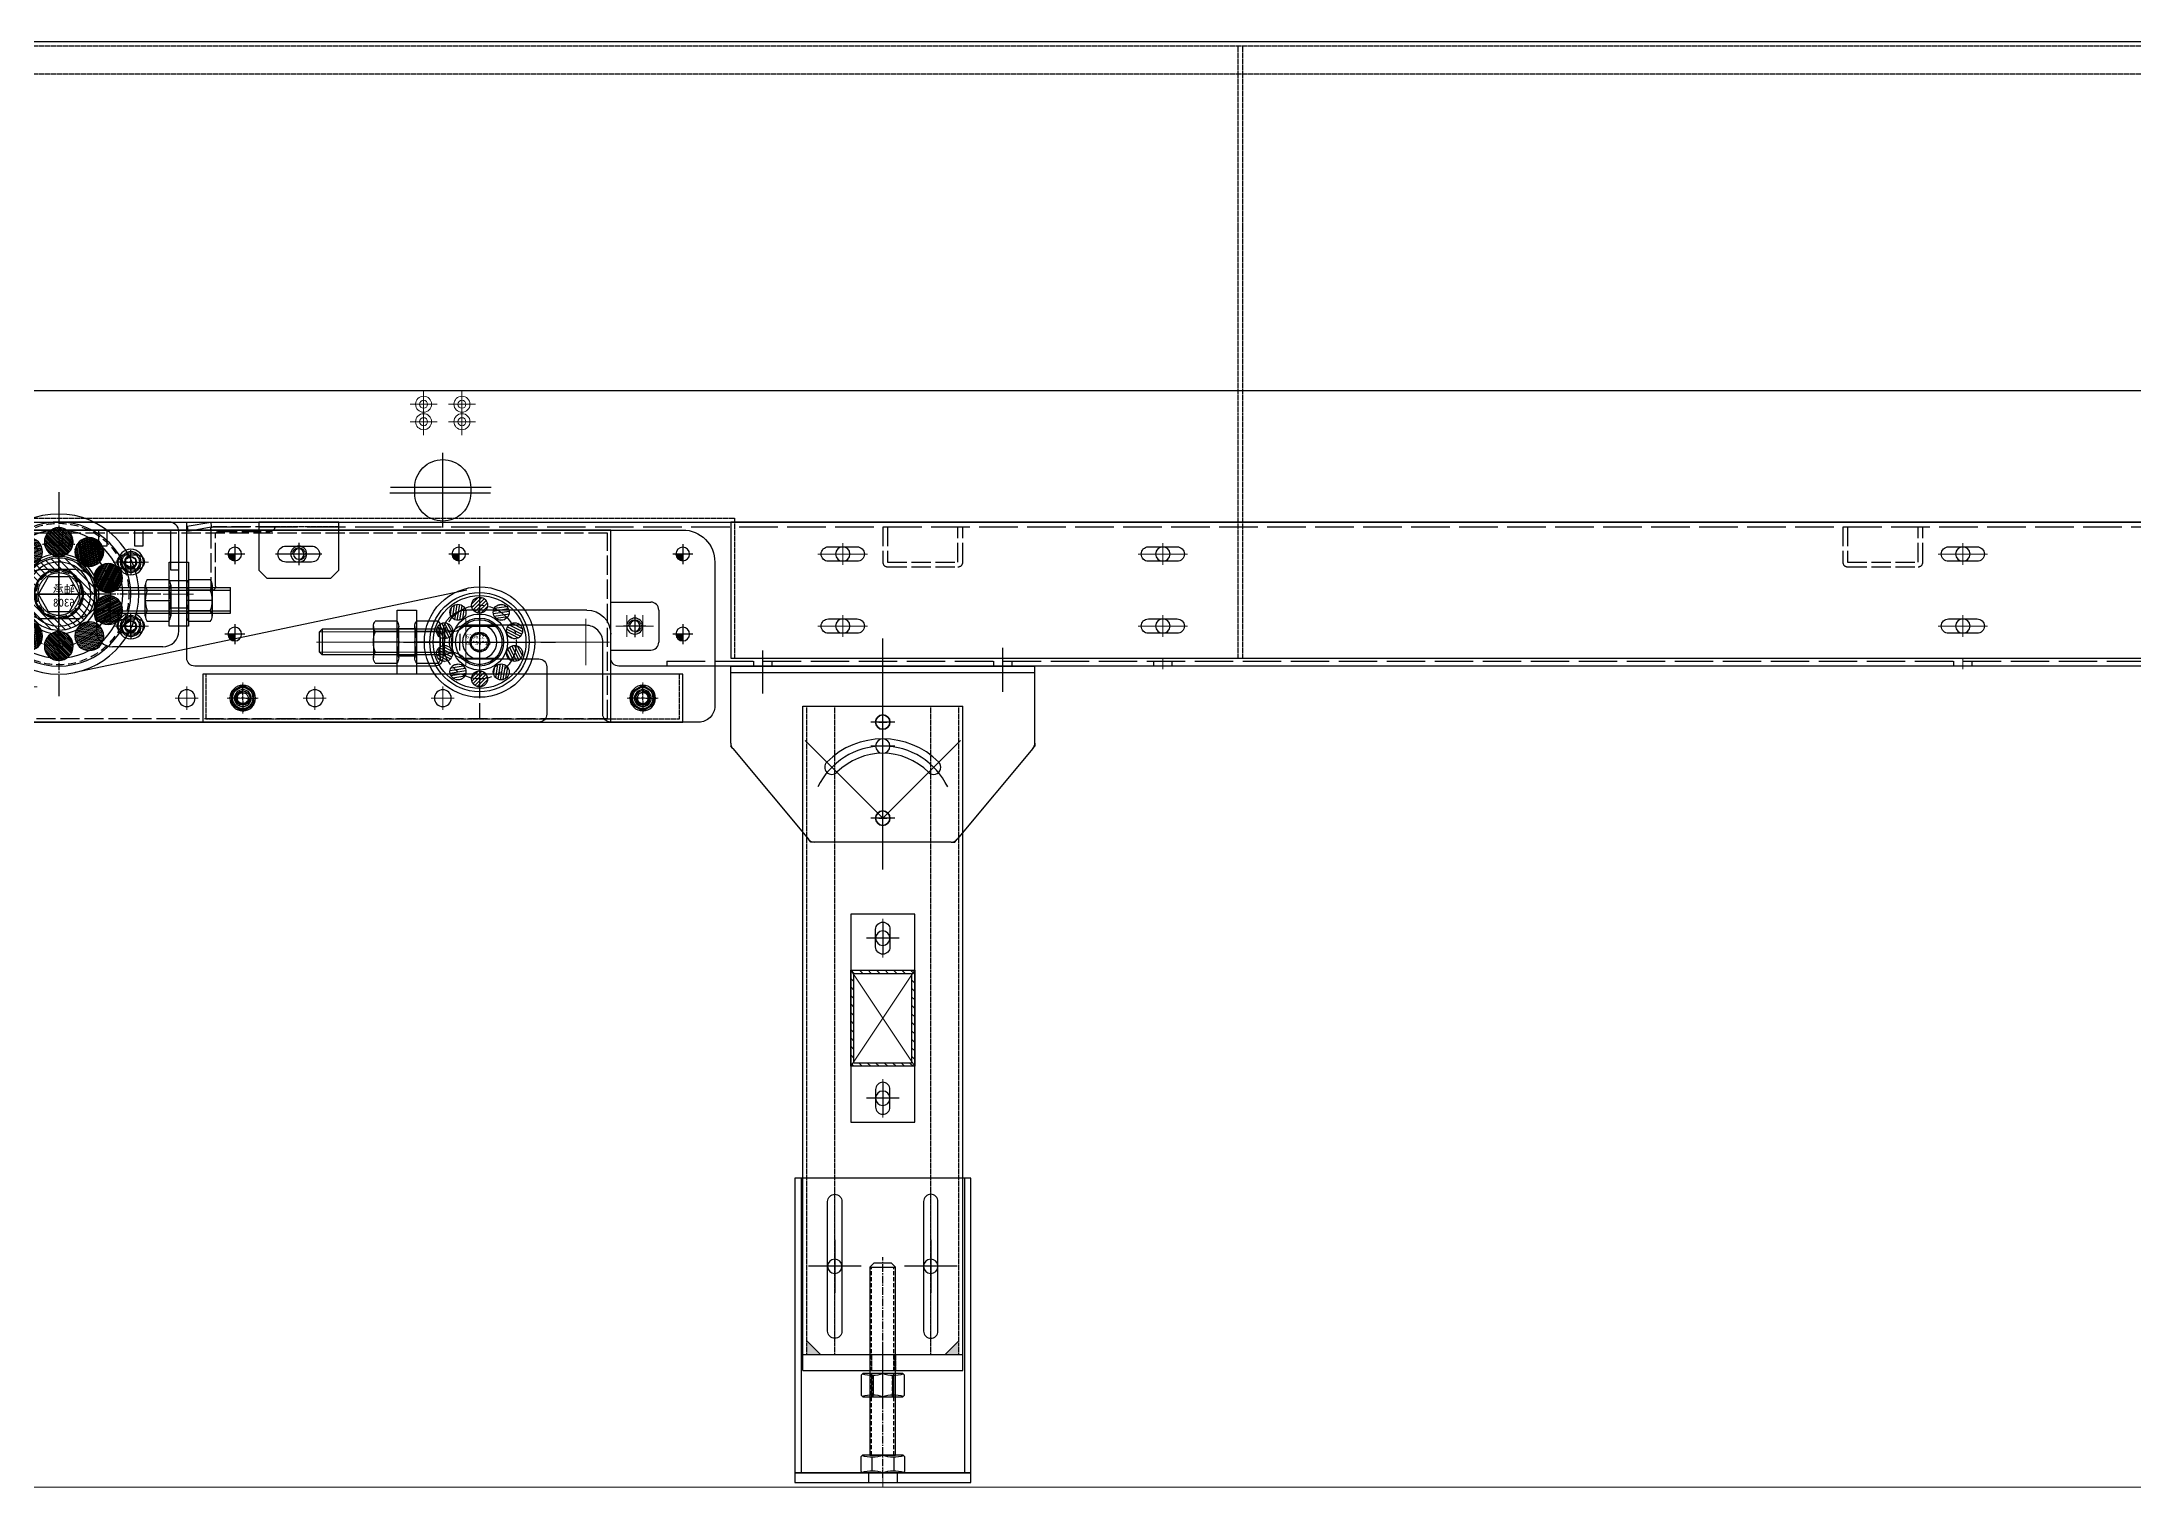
# Model space of a CAD drawing. Header units: millimetres. Extents: x 845401 to 948039, y 511594 to 550263.
# Drawn here: x 926551 to 927858, y 544184 to 545087 of the extents above; entities that cross this region are included whole.
import ezdxf

# ---------------------------------------------------------------- set-up
doc = ezdxf.new("R2010")
doc.units = ezdxf.units.MM
for name, pattern in [('ACAD_ISO02W100', [15, 12, -3]), ('CENTER', [0]), ('CENTER2', [28.575, 19.05, -3.175, 3.175, -3.175]), ('CENTERX2', [4, 2.5, -0.5, 0.5, -0.5]), ('DASHED', [0.75, 0.5, -0.25]), ('DASHED2', [0.375, 0.25, -0.125]), ('HIDDEN', [0.375, 0.25, -0.125])]:
    doc.linetypes.add(name, pattern=pattern)
for name, color, linetype in [('00', 7, 'Continuous'), ('1轮廓实线层', 7, 'Continuous'), ('21', 1, 'Continuous'), ('2细线层', 4, 'Continuous'), ('3中心线层', 1, 'CENTER'), ('4虚线层', 6, 'DASHED'), ('5剖面线层', 2, 'Continuous'), ('CL', 7, 'Continuous'), ('虚线', 4, 'ACAD_ISO02W100')]:
    doc.layers.add(name, color=color, linetype=linetype)
for name, color, linetype, lineweight in [('A-剖-0.10mm.......SECT-L01', 255, 'Continuous', 18), ('中心线', 1, 'CENTER', 9), ('剖面线', 6, 'Continuous', 15), ('粗实线', 7, 'Continuous', 30), ('细实线', 2, 'Continuous', 18)]:
    doc.layers.add(name, color=color, linetype=linetype, lineweight=lineweight)

# ---------------------------------------------------------------- blocks, each defined once
blk = doc.blocks.new('A$C040F782D12')
for p, q in [((862828.4, -655715.1), (862866.9, -655715.1)), ((862828.4, -655715.1), (862828.4, -655715.1)), ((862868.4, -655716.6), (862868.4, -655755.1)), ((862863.9, -655718.1), (862831.4, -655718.1)), ((862865.4, -655752.1), (862865.4, -655719.6)), ((862868.4, -655755.1), (862868.4, -655755.1))]:
    blk.add_line(p, q)
for centre, radius, start, end in [((862831.4, -655715.1), 3, 180, 270), ((862866.9, -655716.6), 1.5, 0, 90), ((862863.9, -655719.6), 1.5, 0, 90), ((862868.4, -655752.1), 3, 180, 270)]:
    blk.add_arc(centre, radius, start, end)
blk = doc.blocks.new('A$C433C1705')
at = {"layer": '虚线', "ltscale": 5}
blk.add_blockref('A$C040F782D12', (-862828.4, 655755.1), dxfattribs=at)
blk = doc.blocks.new('G$C93B904BA')
at = {"color": 1, "linetype": 'CENTER', "lineweight": -2, "ltscale": 3}
for p, q in [((-7, 0), (7, 0)), ((0, 7), (0, -7))]:
    blk.add_line(p, q, dxfattribs=at)
at = {"color": 0, "linetype": 'ByBlock', "lineweight": -2}
blk.add_circle((0, 0), 5, dxfattribs=at)
blk = doc.blocks.new('G$C56B2856F')
at = {"linetype": 'ByBlock', "lineweight": -2}
h = blk.add_hatch(dxfattribs=at)
h.set_pattern_fill('ANSI31', color=0, scale=0.2, style=0)
h.set_pattern_definition([(45, (-3782.49265, -49905.5814), (-0.449012806, 0.449012806), [])])
h.paths.add_polyline_path([(4.25, 0), (0, 0), (0, -4.25, 0.4142136)])
at = {"color": 1, "linetype": 'CENTER', "lineweight": -2, "ltscale": 3}
for p, q in [((-6.25, 0), (6.25, 0)), ((0, 6.25), (0, -6.25))]:
    blk.add_line(p, q, dxfattribs=at)
at = {"color": 0, "linetype": 'ByBlock', "lineweight": -2}
blk.add_circle((0, 0), 4.25, dxfattribs=at)
blk = doc.blocks.new('A$C13691031')
at = {"layer": '虚线'}
for p, q in [((5, 40), (5, 18)), ((8, 40), (8, 18)), ((52, 18), (52, 40)), ((55, 18), (55, 40)), ((8, 18), (52, 18)), ((8, 15), (52, 15))]:
    blk.add_line(p, q, dxfattribs=at)
for centre, start, end in [((8, 18), 180, 270), ((52, 18), 270, 0)]:
    blk.add_arc(centre, 3, start, end, dxfattribs=at)
blk = doc.blocks.new('A$C055B7571')
at = {"layer": '中心线', "ltscale": 4}
for p, q in [((1250, 65.2), (1250, 78.8)), ((1750, 65.2), (1750, 78.8)), ((1950, 65.2), (1950, 78.8)), ((1243.2, 72), (1256.8, 72)), ((1743.2, 72), (1756.8, 72)), ((1943.2, 72), (1956.8, 72)), ((1243.2, 27), (1256.8, 27)), ((1250, 20.2), (1250, 33.8)), ((1743.2, 27), (1756.8, 27)), ((1750, 20.2), (1750, 33.8)), ((1943.2, 27), (1956.8, 27)), ((1950, 20.2), (1950, 33.8)), ((1250, 0), (1250, 7)), ((1750, 0), (1750, 7)), ((1850, 0), (1850, 7)), ((2000, 0), (2000, 7))]:
    blk.add_line(p, q, dxfattribs=at)
at = {"layer": '粗实线'}
for p, q in [((2360, 92), (0, 92)), ((2360, 7), (2360, 92)), ((2110, 37), (2185, 37)), ((2095, 7), (2095, 22)), ((2200, 22), (2200, 7)), ((0, 2), (2090, 2)), ((2205, 2), (2355, 2))]:
    blk.add_line(p, q, dxfattribs=at)
for centre in [(1250, 72), (1750, 72), (1950, 72), (1250, 27), (1750, 27), (1950, 27)]:
    blk.add_circle(centre, 4.5, dxfattribs=at)
for centre, radius, start, end in [((2110, 22), 15, 90, 180), ((2185, 22), 15, 0, 90), ((2090, 7), 5, 270, 0), ((2205, 7), 5, 180, 270), ((2355, 7), 5, 270, 0)]:
    blk.add_arc(centre, radius, start, end, dxfattribs=at)
at = {"layer": '虚线', "color": 4, "ltscale": 2}
for p, q in [((2345, 92), (2344.7, 89)), ((2359.8, 89.4), (2345, 92)), ((2344.7, 89), (15.3, 89)), ((2359.3, 86.4), (2344.7, 89)), ((2359.8, 89.4), (2359.3, 86.4)), ((2060, 5), (0, 5)), ((2060, 5), (2060, 2))]:
    blk.add_line(p, q, dxfattribs=at)
at = {"layer": '虚线'}
for p, q in [((1244.2, 2), (1244.2, 5)), ((1255.7, 2), (1255.7, 5)), ((1744.2, 2), (1744.2, 5)), ((1755.7, 2), (1755.7, 5)), ((1844.2, 2), (1844.2, 5)), ((1855.7, 2), (1855.7, 5)), ((1994.2, 2), (1994.2, 5)), ((2005.7, 2), (2005.7, 5))]:
    blk.add_line(p, q, dxfattribs=at)
at = {"color": 0, "linetype": 'ByBlock', "lineweight": -2}
for name, p in [('G$C93B904BA', (2290, 72)), ('G$C56B2856F', (2050, 72)), ('G$C56B2856F', (2190, 72)), ('G$C56B2856F', (2330, 72)), ('G$C56B2856F', (2050, 22)), ('G$C93B904BA', (2080, 27)), ('G$C56B2856F', (2330, 22))]:
    blk.add_blockref(name, p, dxfattribs=at)
at = {"layer": '虚线', "ltscale": 2, "extrusion": (0, 0, -1), "zscale": -1}
for p in [(-1330, 49), (-1930, 49)]:
    blk.add_blockref('A$C13691031', p, dxfattribs=at)
at = {"layer": '虚线', "ltscale": 2}
blk.add_blockref('A$C433C1705', (2305, 49), dxfattribs=at)
blk = doc.blocks.new('6206zzswe')
h = blk.add_hatch()
h.set_pattern_fill('ANSI31', color=2, scale=0.5, angle=36, style=0)
h.set_pattern_definition([(81, (177.6857, -3168.0321), (-1.56795524, 0.2483397), [])])
h.paths.add_polyline_path([(-8.5, 13.8, 1), (-18.5, 13.8, 1)])
h = blk.add_hatch()
h.set_pattern_fill('ANSI31', color=2, scale=0.5, style=0)
h.set_pattern_definition([(45, (-1715.575, -2668.3415), (-1.122532, 1.122532), [])])
h.paths.add_polyline_path([(5, 18.2, -1), (-5, 18.2, -1)])
h = blk.add_hatch()
h.set_pattern_fill('ANSI31', color=2, scale=0.5, angle=-36, style=0)
h.set_pattern_definition([(9, (-2953.5444, -1151.2526), (-0.2483397, 1.56795524), [])])
h.paths.add_polyline_path([(18.5, 13.8, 1), (8.5, 13.8, 1)])
h = blk.add_hatch()
h.set_pattern_fill('ANSI31', color=2, scale=0.5, angle=72, style=0)
h.set_pattern_definition([(117, (2003.0765, -2459.4595), (-1.41447286, -0.7207099), [])])
h.paths.add_polyline_path([(-16.9, 2.3, 1), (-26.9, 2.3, 1)])
h = blk.add_hatch()
h.set_pattern_fill('ANSI31', color=2, scale=0.5, angle=-72, style=0)
h.set_pattern_definition([(333, (-3063.3602, 803.7582), (0.7207099, 1.41447286), [])])
h.paths.add_polyline_path([(26.9, 2.3, 1), (16.9, 2.3, 1)])
h = blk.add_hatch()
h.set_pattern_fill('ANSI31', color=2, scale=0.5, angle=108, style=0)
h.set_pattern_definition([(153, (3063.3602, -813.2744), (-0.7207099, -1.41447286), [])])
h.paths.add_polyline_path([(-16.9, -11.9, 1), (-26.9, -11.9, 1)])
h = blk.add_hatch()
h.set_pattern_fill('ANSI31', color=2, scale=0.5, angle=-108, style=0)
h.set_pattern_definition([(297, (-2003.0765, 2449.9433), (1.41447286, 0.7207099), [])])
h.paths.add_polyline_path([(26.9, -11.9, 1), (16.9, -11.9, 1)])
h = blk.add_hatch()
h.set_pattern_fill('ANSI31', color=2, scale=0.5, angle=144, style=0)
h.set_pattern_definition([(189, (2953.5444, 1141.7364), (0.2483397, -1.56795524), [])])
h.paths.add_polyline_path([(-8.5, -23.4, 1), (-18.5, -23.4, 1)])
h = blk.add_hatch()
h.set_pattern_fill('ANSI31', color=2, scale=0.5, angle=180, style=0)
h.set_pattern_definition([(225, (1715.575, 2658.8253), (1.122532, -1.122532), [])])
h.paths.add_polyline_path([(5, -27.8, 1), (-5, -27.8, 1)])
h = blk.add_hatch()
h.set_pattern_fill('ANSI31', color=2, scale=0.5, angle=-144, style=0)
h.set_pattern_definition([(261, (-177.6857, 3158.5158), (1.56795524, -0.2483397), [])])
h.paths.add_polyline_path([(18.5, -23.4, 1), (8.5, -23.4, 1)])
at = {"color": 1, "linetype": 'CENTER2'}
for p, q in [((0, 30.2), (0, -39.8)), ((-35, -4.8), (35, -4.8))]:
    blk.add_line(p, q, dxfattribs=at)
at = {"color": 2}
for centre, radius in [((0, -4.8), 31), ((-13.5, 13.8), 5), ((0, 18.2), 5), ((13.5, 13.8), 5), ((-21.9, 2.3), 5), ((0, -4.8), 15), ((21.9, 2.3), 5), ((-21.9, -11.9), 5), ((21.9, -11.9), 5), ((-13.5, -23.4), 5), ((0, -27.8), 5), ((13.5, -23.4), 5)]:
    blk.add_circle(centre, radius, dxfattribs=at)
at = {"color": 1, "linetype": 'CENTER2'}
blk.add_circle((0, -4.8), 23, dxfattribs=at)
at = {"insert": (-8.6, 0), "char_height": 2.5, "width": 24.33, "attachment_point": 1}
blk.add_mtext('6206zz\\P62*30*16', dxfattribs=at)
blk = doc.blocks.new('GZSF2199')
at = {"color": 1, "linetype": 'CENTER2'}
for p, q in [((19.3, 30.1), (19.3, -64.9)), ((-28.2, -17.4), (66.8, -17.4))]:
    blk.add_line(p, q, dxfattribs=at)
for p, q in [((8.1, -7.4), (30.5, -7.4)), ((8.1, -27.4), (30.5, -27.4))]:
    blk.add_line(p, q)
for radius in [34.5, 29, 15]:
    blk.add_circle((19.3, -17.4), radius)
at = {"color": 0}
for radius in [31, 17.5]:
    blk.add_circle((19.3, -17.4), radius, dxfattribs=at)
at = {"color": 4, "linetype": 'DASHED'}
for radius in [6, 5.25]:
    blk.add_circle((19.3, -17.4), radius, dxfattribs=at)
blk.add_blockref('6206zzswe', (19.3, -12.6))
blk = doc.blocks.new('6308zza')
h = blk.add_hatch()
h.set_pattern_fill('ANSI31', color=2, scale=0.25, style=0)
h.set_pattern_definition([(45, (-1872.5048, -2641.3872), (-0.561266, 0.561266), [])])
h.paths.add_polyline_path([(9, 32.5, 1), (-9, 32.5, 1)])
h = blk.add_hatch()
h.set_pattern_fill('ANSI31', color=2, scale=0.25, angle=36, style=0)
h.set_pattern_definition([(81, (37.6802, -3237.5578), (-0.78397762, 0.12416986), [])])
h.paths.add_polyline_path([(-28.1, 26.3, 1), (-10.1, 26.3, 1)])
h = blk.add_hatch()
h.set_pattern_fill('ANSI31', color=2, scale=0.25, angle=-36, style=0)
h.set_pattern_definition([(9, (-3067.45665, -1036.2964), (-0.12416986, 0.78397762), [])])
h.paths.add_polyline_path([(10.1, 26.3, 1), (28.1, 26.3, 1)])
h = blk.add_hatch()
h.set_pattern_fill('ANSI31', color=2, scale=0.25, angle=72, style=0)
h.set_pattern_definition([(117, (1933.4727, -2597.09144), (-0.70723643, -0.36035496), [])])
h.paths.add_polyline_path([(-39.9, 10, 1), (-21.9, 10, 1)])
h = blk.add_hatch()
h.set_pattern_fill('ANSI31', color=2, scale=0.25, angle=-72, style=0)
h.set_pattern_definition([(333, (-3090.7443, 964.6244), (0.36035496, 0.70723643), [])])
h.paths.add_polyline_path([(39.9, 10, 1), (21.9, 10, 1)])
h = blk.add_hatch()
h.set_pattern_fill('ANSI31', color=2, scale=0.25, angle=108, style=0)
h.set_pattern_definition([(153, (3090.7443, -964.6244), (-0.36035496, -0.70723643), [])])
h.paths.add_polyline_path([(-39.9, -10, 1), (-21.9, -10, 1)])
h = blk.add_hatch()
h.set_pattern_fill('ANSI31', color=2, scale=0.25, angle=-108, style=0)
h.set_pattern_definition([(297, (-1933.4727, 2597.09144), (0.70723643, 0.36035496), [])])
h.paths.add_polyline_path([(39.9, -10, 1), (21.9, -10, 1)])
h = blk.add_hatch()
h.set_pattern_fill('ANSI31', color=2, scale=0.25, angle=144, style=0)
h.set_pattern_definition([(189, (3067.45665, 1036.2964), (0.12416986, -0.78397762), [])])
h.paths.add_polyline_path([(-10.1, -26.3, 1), (-28.1, -26.3, 1)])
h = blk.add_hatch()
h.set_pattern_fill('ANSI31', color=2, scale=0.25, angle=180, style=0)
h.set_pattern_definition([(225, (1872.5048, 2641.3872), (0.561266, -0.561266), [])])
h.paths.add_polyline_path([(9, -32.5, 1), (-9, -32.5, 1)])
h = blk.add_hatch()
h.set_pattern_fill('ANSI31', color=2, scale=0.25, angle=-144, style=0)
h.set_pattern_definition([(261, (-37.6802, 3237.5578), (0.78397762, -0.12416986), [])])
h.paths.add_polyline_path([(28.1, -26.3, 1), (10.1, -26.3, 1)])
at = {"color": 1, "linetype": 'CENTER2', "ltscale": 0.25}
for p, q in [((0, 50), (0, -50)), ((-50, 0), (50, 0))]:
    blk.add_line(p, q, dxfattribs=at)
at = {"color": 2}
for centre, radius in [((0, 0), 45), ((0, 0), 40), ((0, 32.5), 9), ((-19.1, 26.3), 9), ((19.1, 26.3), 9), ((-30.9, 10), 9), ((0, 0), 25), ((0, 0), 20), ((30.9, 10), 9), ((-30.9, -10), 9), ((30.9, -10), 9), ((-19.1, -26.3), 9), ((0, -32.5), 9), ((19.1, -26.3), 9)]:
    blk.add_circle(centre, radius, dxfattribs=at)
at = {"color": 1, "linetype": 'CENTER2', "ltscale": 0.25}
blk.add_circle((0, 0), 32.5, dxfattribs=at)
at = {"color": 3, "insert": (-10, 5.5), "char_height": 5, "width": 23.104, "attachment_point": 1}
blk.add_mtext('{\\fSimSun|b0|i0|c134|p54;轴承}6308', dxfattribs=at)
blk = doc.blocks.new('ztt2015-05-20e')
at = {"layer": '剖面线'}
h = blk.add_hatch(dxfattribs=at)
h.set_pattern_fill('ANSI31', color=256, scale=25, style=0)
h.set_pattern_definition([(45, (-811205.8484, 604385.6305), (-2.209708691, 2.209708691), [])])
h.paths.add_polyline_path([(-7, 15.5), (-7, 22.5, 0.414214), (-29.5, 0), (-22.5, 0, -0.414214)])
h.paths.add_polyline_path([(-7, 22.5), (-7, 15.5, -0.414214), (8.5, 0), (15.5, 0, 0.414214)])
h.paths.add_polyline_path([(15.5, 0), (8.5, 0, -0.414214), (-7, -15.5), (-7, -22.5, 0.414214)])
h.paths.add_polyline_path([(-22.5, 0), (-29.5, 0, 0.414214), (-7, -22.5), (-7, -15.5, -0.414214)])
at = {"layer": '中心线'}
for p, q in [((-7, 28), (-7, -28)), ((-35, 0), (21, 0))]:
    blk.add_line(p, q, dxfattribs=at)
at = {"layer": '粗实线', "color": 0}
for radius in [22.5, 15.5]:
    blk.add_circle((-7, 0), radius, dxfattribs=at)
blk = doc.blocks.new('A$C20566805')
at = {"color": 1, "linetype": 'CENTERX2'}
for p, q in [((26, 0), (26, 52)), ((0, 26), (52, 26))]:
    blk.add_line(p, q, dxfattribs=at)
at = {"color": 0}
blk.add_lwpolyline([(19.6, 37), (13.3, 26), (19.6, 15), (32.4, 15), (38.7, 26), (32.4, 37)], close=True, dxfattribs=at)
for radius in [22.5, 15]:
    blk.add_circle((26, 26), radius, dxfattribs=at)
at = {"color": 4, "linetype": 'DASHED2'}
blk.add_circle((26, 26), 13.2, dxfattribs=at)
blk = doc.blocks.new('gzsf1234-0o9u')
at = {"color": 1, "linetype": 'CENTER2'}
for p, q in [((11.9, 46.7), (11.9, -80.8)), ((11.9, 0.5), (11.9, -34.5)), ((-51.9, -17), (75.6, -17)), ((-8.6, -17), (32.4, -17))]:
    blk.add_line(p, q, dxfattribs=at)
for radius in [50, 20]:
    blk.add_circle((11.9, -17), radius)
at = {"color": 4, "linetype": 'HIDDEN', "ltscale": 20}
for radius in [44, 22.5, 15, 14.2]:
    blk.add_circle((11.9, -17), radius, dxfattribs=at)
blk.add_blockref('6308zza', (11.9, -17))
at = {"color": 0}
for name, p in [('ztt2015-05-20e', (18.9, -17)), ('A$C20566805', (-14.1, -43))]:
    blk.add_blockref(name, p, dxfattribs=at)
blk = doc.blocks.new('A$C18442082')
at = {"layer": '中心线', "ltscale": 4}
for p, q in [((5, 53.2), (5, 66.8)), ((15, 53.2), (15, 66.8)), ((15, 53.2), (15, 66.8)), ((410, 53.2), (410, 66.8)), ((420, 53.2), (420, 66.8)), ((420, 53.2), (420, 66.8)), ((-1.8, 60), (11.8, 60)), ((21.8, 60), (8.2, 60)), ((403.2, 60), (416.8, 60)), ((426.8, 60), (413.2, 60))]:
    blk.add_line(p, q, dxfattribs=at)
at = {"layer": '中心线', "ltscale": 0.25}
blk.add_line((10, 65.8), (10, 54.2), dxfattribs=at)
at = {"layer": '粗实线'}
for p, q in [((-5, 70), (-5, 50)), ((25, 75), (0, 75)), ((400, 75), (425, 75)), ((430, 70), (430, 50)), ((25, 45), (0, 45)), ((400, 45), (425, 45))]:
    blk.add_line(p, q, dxfattribs=at)
blk.add_lwpolyline([(380, 120), (45, 120), (25, 120), (25, 0), (400, 0), (400, 120)], close=True, dxfattribs=at)
for centre, start, end in [((0, 70), 90, 180), ((425, 70), 0, 90), ((0, 50), 180, 270), ((425, 50), 270, 0)]:
    blk.add_arc(centre, 5, start, end, dxfattribs=at)
at = {"layer": '虚线'}
blk.add_line((398, 2), (27, 2), dxfattribs=at)
blk.add_lwpolyline([(398, 2), (398, 118), (368.8, 118), (46.2, 118), (27, 118), (27, 2)], dxfattribs=at)
blk = doc.blocks.new('A$C2647088C')
at = {"layer": '1轮廓实线层'}
for p, q in [((26.3, 8.8), (26.3, 14)), ((31, 20.4), (31.5, 20.4)), ((31, 7.6), (31, 14)), ((36, 6), (36, 14)), ((31, 7.6), (31.5, 7.6))]:
    blk.add_line(p, q, dxfattribs=at)
at = {"layer": '中心线'}
for p, q in [((14, 27.3), (14, 0.6)), ((3.6, 14), (115.9, 14))]:
    blk.add_line(p, q, dxfattribs=at)
at = {"layer": '粗实线'}
for p, q in [((26.3, 19.2), (26.3, 14)), ((36, 22), (31, 20.4)), ((31, 20.4), (31, 14)), ((36, 22), (112.4, 22)), ((36, 22), (36, 14)), ((112.4, 22), (114, 20.4)), ((112.4, 22), (112.4, 6)), ((114, 7.6), (114, 20.4)), ((36, 6), (31, 7.6)), ((36, 6), (112.4, 6)), ((112.4, 6), (114, 7.6))]:
    blk.add_line(p, q, dxfattribs=at)
for radius in [10.7, 6]:
    blk.add_circle((14, 14), radius, dxfattribs=at)
for centre, radius, start, end in [((14, 14), 14, 43.1047, 316.8953), ((31.5, 30.4), 10, 223.1047, 270), ((31.5, -2.4), 10, 90, 136.8953)]:
    blk.add_arc(centre, radius, start, end, dxfattribs=at)
at = {"layer": '细实线'}
for p, q in [((114, 20.4), (31, 20.4)), ((114, 7.6), (31, 7.6))]:
    blk.add_line(p, q, dxfattribs=at)
blk = doc.blocks.new('DSFGDFG')
for p, q in [((1135.5, 2994.2), (1135.5, 3013.8)), ((1136.7, 3017.1), (1150.2, 3017.1)), ((1136.7, 3010.6), (1150.2, 3010.6)), ((1151.4, 3013.8), (1151.4, 2994.2)), ((1136.7, 2997.5), (1150.2, 2997.5)), ((1150.2, 2990.9), (1136.7, 2990.9))]:
    blk.add_line(p, q)
for centre, radius, start, end in [((1140.6, 3013.8), 5.08, 139.9424, 220.0576), ((1154, 3004), 18.5, 159.3402, 200.6598), ((1146.3, 3013.8), 5.08, 319.9424, 40.0576), ((1132.8, 3004), 18.5, 339.3402, 20.6598), ((1140.6, 2994.2), 5.08, 139.9424, 220.0576), ((1146.3, 2994.2), 5.08, 319.9424, 40.0576)]:
    blk.add_arc(centre, radius, start, end)
at = {"layer": '3中心线层'}
blk.add_line((1135.5, 3004), (1151.4, 3004), dxfattribs=at)
blk = doc.blocks.new('*U1571')
for p, q in [((-14.7, 13.1), (-1.2, 13.1)), ((-15.9, -9.8), (-15.9, 9.8)), ((-14.7, 6.5), (-1.2, 6.5)), ((0, 9.8), (0, -9.8)), ((-14.7, -6.5), (-1.2, -6.5)), ((-1.2, -13.1), (-14.7, -13.1))]:
    blk.add_line(p, q)
for centre, radius, start, end in [((-10.8, 9.8), 5.08, 139.9424, 220.0576), ((-5.1, 9.8), 5.08, 319.9424, 40.0576), ((2.6, 0), 18.5, 159.3402, 200.6598), ((-18.5, 0), 18.5, 339.3402, 20.6598), ((-10.8, -9.8), 5.08, 139.9424, 220.0576), ((-5.1, -9.8), 5.08, 319.9424, 40.0576)]:
    blk.add_arc(centre, radius, start, end)
at = {"layer": '3中心线层'}
blk.add_line((-15.9, 0), (0, 0), dxfattribs=at)
blk = doc.blocks.new('*U1572')
for p, q in [((1.2, 13.1), (14.7, 13.1)), ((0, -9.8), (0, 9.8)), ((14.7, 6.5), (1.2, 6.5)), ((15.9, 9.8), (15.9, -9.8)), ((14.7, -6.5), (1.2, -6.5)), ((14.7, -13.1), (1.2, -13.1))]:
    blk.add_line(p, q)
for centre, radius, start, end in [((5.1, 9.8), 5.08, 139.9424, 220.0576), ((10.8, 9.8), 5.08, 319.9424, 40.0576), ((18.5, 0), 18.5, 159.3402, 200.6598), ((-2.6, 0), 18.5, 339.3402, 20.6598), ((5.1, -9.8), 5.08, 139.9424, 220.0576), ((10.8, -9.8), 5.08, 319.9424, 40.0576)]:
    blk.add_arc(centre, radius, start, end)
at = {"layer": '3中心线层'}
blk.add_line((15.9, 0), (0, 0), dxfattribs=at)
blk = doc.blocks.new('*U1573')
at = {"layer": '1轮廓实线层'}
for p, q in [((0, 13.1), (-8.5, 13.1)), ((0, -13.1), (0, 13.1)), ((-10, 9.8), (-10, 0)), ((-10, 0), (-10, -9.8)), ((0, 6.5), (-8.5, 6.5)), ((0, 8), (75, 8)), ((0, -8), (0, 8)), ((75, -8), (75, 8)), ((0, -6.5), (-8.5, -6.5)), ((0, -8), (75, -8)), ((0, -13.1), (-8.5, -13.1))]:
    blk.add_line(p, q, dxfattribs=at)
for centre, radius, start, end in [((-5.7, 9.8), 4.32, 130.7333, 229.2667), ((5, 0), 15, 154.1739, 205.8261), ((-5.7, -9.8), 4.32, 130.7333, 229.2667)]:
    blk.add_arc(centre, radius, start, end, dxfattribs=at)
at = {"layer": '2细线层'}
for p, q in [((0, 6.4), (75, 6.4)), ((0, -6.4), (75, -6.4))]:
    blk.add_line(p, q, dxfattribs=at)
blk = doc.blocks.new('A$C57506761')
at = {"color": 0, "linetype": 'ByBlock', "lineweight": -2}
for centre in [(45, 19), (170, 19), (250, 19), (295, 19), (330, 19)]:
    blk.add_circle(centre, 5.25, dxfattribs=at)
at = {"layer": '中心线'}
for p, q in [((25.8, 109), (14.2, 109)), ((20, 114.8), (20, 103.2)), ((165.8, 109), (154.2, 109)), ((160, 114.8), (160, 103.2)), ((265.8, 109), (254.2, 109)), ((260, 114.8), (260, 103.2)), ((305.8, 109), (294.2, 109)), ((300, 114.8), (300, 103.2)), ((365, 97), (365, 111)), ((376, 104), (354, 104)), ((410, 65.5), (410, 102.5)), ((344.8, 84), (325.8, 84)), ((438, 84), (382, 84)), ((50, 69.8), (50, 58.2)), ((80.5, 39.5), (80.5, 68.5)), ((155.5, 39.5), (155.5, 68.5)), ((365, 57), (365, 71)), ((460, 69.8), (460, 58.2)), ((25.8, 59), (14.2, 59)), ((20, 64.8), (20, 53.2)), ((55.8, 64), (44.2, 64)), ((170.5, 54), (65.9, 54)), ((67, 54), (171.6, 54)), ((202.3, 54), (183.3, 54)), ((305.8, 59), (294.2, 59)), ((300, 64.8), (300, 53.2)), ((376, 64), (354, 64)), ((465.8, 64), (454.2, 64)), ((45, 26.2), (45, 11.7)), ((170, 26.2), (170, 11.7)), ((250, 26.2), (250, 11.7)), ((295, 26.2), (295, 11.7)), ((330, 26.2), (330, 11.7)), ((430.5, 37), (430.5, 15)), ((455.5, 37), (455.5, 15)), ((52.3, 19), (37.8, 19)), ((177.3, 19), (162.8, 19)), ((257.3, 19), (242.8, 19)), ((302.3, 19), (287.8, 19)), ((337.3, 19), (322.8, 19)), ((437.5, 26), (423.5, 26)), ((462.5, 26), (448.5, 26))]:
    blk.add_line(p, q, dxfattribs=at)
at = {"layer": '粗实线'}
blk.add_lwpolyline([(70, 54, -0.414214), (80.5, 64.5), (155.5, 64.5, -0.414214), (166, 54, -0.414214), (155.5, 43.5), (110, 43.5, 0.414214), (105, 38.5), (105, 9, 0.414214), (110, 4), (460, 4, 0.414214), (470, 14), (470, 104, 0.414214), (450, 124), (20, 124, 0.414214), (0, 104), (0, 14, 0.414214), (10, 4), (65, 4, 0.414214), (70, 9), (70, 54)], format="xyb", dxfattribs=at)
for points in [[(361, 99.5), (369, 99.5, 0.414214), (373.5, 104, 0.414214), (369, 108.5), (361, 108.5, 0.414214), (356.5, 104, 0.414214)], [(419.5, 99.5), (400.5, 99.5, 0.414214), (385, 84, 0.414214), (400.5, 68.5), (419.5, 68.5, 0.414214), (435, 84, 0.414214)], [(361, 59.5), (369, 59.5, 0.414214), (373.5, 64, 0.414214), (369, 68.5), (361, 68.5, 0.414214), (356.5, 64, 0.414214)], [(434, 22), (434, 30, 0.414214), (430.5, 33.5), (430.5, 33.5, 0.414214), (427, 30), (427, 22, 0.414214), (430.5, 18.5), (430.5, 18.5, 0.414214)], [(459, 22), (459, 30, 0.414214), (455.5, 33.5), (455.5, 33.5, 0.414214), (452, 30), (452, 22, 0.414214), (455.5, 18.5), (455.5, 18.5, 0.414214)]]:
    blk.add_lwpolyline(points, format="xyb", close=True, dxfattribs=at)
for points in [[(341, 104), (329, 104), (329, 64), (341, 64)], [(198.5, 74), (186.5, 74), (186.5, 34), (198.5, 34)]]:
    blk.add_lwpolyline(points, close=True, dxfattribs=at)
for centre, radius in [((20, 109), 4.25), ((160, 109), 4.25), ((260, 109), 3.25), ((300, 109), 4.25), ((50, 64), 3.25), ((460, 64), 3.25), ((20, 59), 4.25), ((300, 59), 4.25)]:
    blk.add_circle(centre, radius, dxfattribs=at)
at = {"layer": '细实线'}
for centre in [(260, 109), (50, 64), (460, 64)]:
    blk.add_arc(centre, 4, 0, 270, dxfattribs=at)
at = {"layer": '虚线'}
for p, q in [((341, 92.5), (329, 92.5)), ((341, 75.5), (329, 75.5)), ((198.5, 62.5), (186.5, 62.5)), ((198.5, 45.5), (186.5, 45.5))]:
    blk.add_line(p, q, dxfattribs=at)
blk = doc.blocks.new('DFGFREWRE3445')
at = {"color": 0, "linetype": 'ByBlock', "lineweight": -2}
blk.add_blockref('A$C57506761', (0, -64), dxfattribs=at)
blk = doc.blocks.new('护套')
for p, q in [((-23.5, 0), (-23.5, -33)), ((23.5, 0), (23.5, -23))]:
    blk.add_line(p, q)
blk.add_arc((0, 0), 23.5, 0, 180)
at = {"layer": '00', "ltscale": 0.08}
for centre in [(45, 20), (45, -20)]:
    blk.add_circle(centre, 3.5, dxfattribs=at)
at = {"layer": '00', "color": 4, "ltscale": 0.08}
for centre in [(45, 20), (45, -20)]:
    blk.add_arc(centre, 4, 90, 0, dxfattribs=at)
at = {"layer": '1轮廓实线层'}
for p, q in [((69, 45), (0, 45)), ((75, -23), (75, 39)), ((65, -33), (33.5, -33))]:
    blk.add_line(p, q, dxfattribs=at)
blk.add_lwpolyline([(75, 15), (70, 15), (70, 39, 0.414214), (69, 40), (0, 40, 0.72668), (-23.5, -32.4, 0.72668)], format="xyb", dxfattribs=at)
for centre, radius, start, end in [((0, 0), 45, 90, 227.1666), ((69, 39), 6, 0, 90), ((33.5, -23), 10, 180, 270), ((65, -23), 10, 270, 0)]:
    blk.add_arc(centre, radius, start, end, dxfattribs=at)
at = {"layer": '3中心线层'}
for p, q in [((0, 16.7), (0, -16.7)), ((38.4, 20), (51.6, 20)), ((45, 14), (45, 26)), ((-16.7, 0), (16.7, 0)), ((38.4, -20), (51.6, -20)), ((45, -26), (45, -14))]:
    blk.add_line(p, q, dxfattribs=at)
at = {"layer": 'CL', "ltscale": 0.08}
blk.add_line((-30.6, -33), (-23.5, -33), dxfattribs=at)
for points in [[(7.5, 40), (7.5, 30), (2.5, 30), (2.5, 40)], [(30, 40), (30, 30), (25, 30), (25, 40)], [(52.5, 40), (52.5, 30), (47.5, 30), (47.5, 40)], [(-17.8, 35.8), (-12.8, 27.2), (-17.2, 24.7), (-22.1, 33.3)], [(-37.9, 12.7), (-28.3, 10.2), (-29.6, 5.3), (-39.2, 7.9)], [(-35.8, -17.8), (-27.2, -12.8), (-24.7, -17.2), (-33.3, -22.1)]]:
    blk.add_lwpolyline(points, dxfattribs=at)
blk = doc.blocks.new('M8LMDS')
at = {"layer": '中心线', "ltscale": 2.5}
for p, q in [((-9.7, 0), (9.7, 0)), ((0, 9.7), (0, -9.7))]:
    blk.add_line(p, q, dxfattribs=at)
at = {"layer": '虚线', "color": 2}
blk.add_lwpolyline([(-4, 7), (-8.1, 0), (-4, -7), (4, -7), (8.1, 0), (4, 7)], close=True, dxfattribs=at)
at = {"layer": '虚线', "color": 2, "ltscale": 10}
blk.add_circle((0, 0), 3.4, dxfattribs=at)
blk.add_arc((0, 0), 4, 0, 270, dxfattribs=at)
blk = doc.blocks.new('G$C99142C59')
at = {"layer": '中心线', "color": 1, "linetype": 'CENTER2', "ltscale": 5}
for p, q in [((-8, 0), (8, 0)), ((0, -8), (0, 8))]:
    blk.add_line(p, q, dxfattribs=at)
at = {"layer": '粗实线'}
blk.add_circle((0, 0), 4.5, dxfattribs=at)
blk.add_blockref('M8LMDS', (0, 0))
blk = doc.blocks.new('G$CC7797B18')
at = {"color": 0, "linetype": 'ByBlock', "lineweight": -2, "xscale": -1, "rotation": 270}
blk.add_blockref('G$C99142C59', (0, 0), dxfattribs=at)
blk = doc.blocks.new('A$C38D108FB')
at = {"layer": '粗实线'}
blk.add_lwpolyline([(0, 325), (30, 325), (30, 25), (0, 25)], close=True, dxfattribs=at)
at = {"layer": '虚线', "linetype": 'DASHED'}
blk.add_lwpolyline([(0, 323), (28, 323), (28, 27), (0, 27)], dxfattribs=at)
at = {"color": 0, "linetype": 'ByBlock', "lineweight": -2, "rotation": 90}
blk.add_blockref('G$CC7797B18', (15, 300), dxfattribs=at)
at = {"color": 0, "linetype": 'ByBlock', "lineweight": -2, "xscale": -1, "rotation": 90}
blk.add_blockref('G$CC7797B18', (15, 50), dxfattribs=at)
blk = doc.blocks.new('OHM08')
at = {"layer": '21', "linetype": 'Continuous'}
for p, q in [((-2, 0), (-7.5, 0)), ((-1, 0), (1, 0)), ((0, 2), (0, 7.5)), ((0, -1), (0, 1)), ((2, 0), (7.5, 0)), ((0, -2), (0, -7.5))]:
    blk.add_line(p, q, dxfattribs=at)
blk.add_lwpolyline([(3, 1.7), (0, 3.5), (-3, 1.7), (-3, -1.7), (0, -3.5), (3, -1.7)], close=True, dxfattribs=at)
for radius in [6.5, 5.63]:
    blk.add_circle((0, 0), radius, dxfattribs=at)
blk = doc.blocks.new('A$C31E67C0F')
at = {"layer": '21', "linetype": 'Continuous'}
blk.add_circle((8, 8), 8, dxfattribs=at)
at = {"linetype": 'Continuous'}
blk.add_blockref('OHM08', (8, 8), dxfattribs=at)
blk = doc.blocks.new('OBM08')
at = {"layer": '21', "linetype": 'Continuous'}
for p, q in [((-2, 0), (-8.5, 0)), ((-1, 0), (1, 0)), ((0, 2), (0, 8.5)), ((0, -1), (0, 1)), ((2, 0), (8.5, 0)), ((0, -2), (0, -8.5))]:
    blk.add_line(p, q, dxfattribs=at)
blk.add_lwpolyline([(6.5, 3.8), (0, 7.5), (-6.5, 3.8), (-6.5, -3.8), (0, -7.5), (6.5, -3.8)], close=True, dxfattribs=at)
blk.add_circle((0, 0), 6.5, dxfattribs=at)
blk = doc.blocks.new('A$C3BFB7E3F')
at = {"layer": '21', "linetype": 'Continuous'}
blk.add_circle((8.5, 8.5), 8, dxfattribs=at)
at = {"linetype": 'Continuous'}
blk.add_blockref('OBM08', (8.5, 8.5), dxfattribs=at)
blk = doc.blocks.new('A$C12C21AB3')
at = {"color": 1, "linetype": 'ByBlock', "lineweight": -2}
blk.add_line((2429.7, 41.1), (2184.9, 92.7), dxfattribs=at)
at = {"color": 1, "linetype": 'DASHED', "lineweight": -2}
blk.add_lwpolyline([(2500, 110), (2500, 135), (2440, 135)], dxfattribs=at)
for name, p in [('gzsf1234-0o9u', (2428.1, 107)), ('DSFGDFG', (1066.1, -2944)), ('DSFGDFG', (1092, -2944))]:
    blk.add_blockref(name, p)
at = {"color": 0, "linetype": 'ByBlock', "lineweight": -2}
for name, p in [('A$C055B7571', (0, 43)), ('A$C57506761', (2030, 6))]:
    blk.add_blockref(name, p, dxfattribs=at)
at = {"extrusion": (4.93038e-32, 0, -1), "zscale": -1}
blk.add_blockref('护套', (-2440, 90), dxfattribs=at)
at = {"xscale": -1}
blk.add_blockref('GZSF2199', (2196.3, 77.4), dxfattribs=at)
at = {"color": 0, "linetype": 'ByBlock', "lineweight": -2, "rotation": 270}
blk.add_blockref('A$C38D108FB', (2025, 40), dxfattribs=at)
at = {"layer": '1轮廓实线层', "xscale": -1}
for name, p in [('*U1573', (2407.6, 86)), ('*U1572', (2360, 86)), ('*U1571', (2370, 86))]:
    blk.add_blockref(name, p, dxfattribs=at)
at = {"layer": '1轮廓实线层'}
blk.add_blockref('A$C2647088C', (2163, 46), dxfattribs=at)
at = {"layer": '21', "linetype": 'Continuous'}
for name, p in [('A$C31E67C0F', (2387, 102)), ('A$C31E67C0F', (2387, 62)), ('A$C3BFB7E3F', (2066.5, 16.5)), ('A$C3BFB7E3F', (2316.5, 16.5))]:
    blk.add_blockref(name, p, dxfattribs=at)
at = {"layer": '粗实线'}
blk.add_blockref('DFGFREWRE3445', (2030, 70), dxfattribs=at)
at = {"layer": '粗实线', "xscale": -1}
blk.add_blockref('A$C18442082', (2495, 10), dxfattribs=at)
blk = doc.blocks.new('G$CD2AE9158')
at = {"layer": 'A-剖-0.10mm.......SECT-L01'}
for radius in [5, 2.5]:
    blk.add_circle((8.4, 8.4), radius, dxfattribs=at)
at = {"layer": '中心线'}
for p, q in [((8.4, 16.8), (8.4, 0)), ((16.8, 8.4), (0, 8.4))]:
    blk.add_line(p, q, dxfattribs=at)
blk = doc.blocks.new('GZSF23SWW2')
at = {"layer": '中心线', "ltscale": 3}
for p, q in [((-12.5, 0), (18.5, 0)), ((3, -6.5), (3, 6.5))]:
    blk.add_line(p, q, dxfattribs=at)
at = {"layer": '粗实线'}
blk.add_lwpolyline([(-6, 4.5), (12, 4.5, -0.414214), (16.5, 0), (16.5, 0, -0.414214), (12, -4.5), (-6, -4.5, -0.414214), (-10.5, 0), (-10.5, 0, -0.414214)], format="xyb", close=True, dxfattribs=at)
blk = doc.blocks.new('A$C5FC54899')
at = {"color": 1, "linetype": 'CENTER', "lineweight": -2, "ltscale": 3}
for p, q in [((0, 6.5), (29, 6.5)), ((14.5, 13), (14.5, 0))]:
    blk.add_line(p, q, dxfattribs=at)
at = {"color": 0, "linetype": 'ByBlock', "lineweight": -2}
blk.add_lwpolyline([(6.5, 1.5), (22.5, 1.5, 0.414214), (27.5, 6.5, 0.414214), (22.5, 11.5), (6.5, 11.5, 0.414214), (1.5, 6.5, 0.414214)], format="xyb", close=True, dxfattribs=at)
blk = doc.blocks.new('A$C4D7926B7')
at = {"layer": '粗实线'}
blk.add_lwpolyline([(5, -5), (5, -5), (0, 0), (0, 30), (50, 30), (50, 0), (45, -5), (5, -5)], dxfattribs=at)
at = {"layer": '虚线', "color": 4, "linetype": 'DASHED'}
blk.add_line((0, 27), (50, 27), dxfattribs=at)
at = {"color": 0, "linetype": 'ByBlock', "lineweight": -2}
blk.add_blockref('A$C5FC54899', (10.5, 3.5), dxfattribs=at)
blk = doc.blocks.new('A$C1f7890fa')
at = {"color": 1}
for p, q in [((2206.4, 86.6, -0.1), (2206.4, 133.3, -0.1)), ((2176.1, 111.5, -0.1), (2239, 111.5, -0.1)), ((2176.6, 108.1, -0.1), (2239.4, 108.1, -0.1))]:
    blk.add_line(p, q, dxfattribs=at)
at = {"elevation": -0.1}
blk.add_lwpolyline([(2206.4, 90.6), (2206.4, 90.6, 0.414214), (2223.9, 108.1), (2223.9, 111.5, 0.414214), (2206.4, 129), (2206.4, 129, 0.414214), (2188.9, 111.5), (2188.9, 108.1, 0.414214)], format="xyb", close=True, dxfattribs=at)
at = {"layer": '粗实线'}
for p, q in [((6.4, 172, -0.1), (2506.4, 172, -0.1)), ((6.4, 90, -0.1), (2026.4, 90, -0.1)), ((2506.4, 90, -0.1), (2026.4, 90, -0.1)), ((2026.4, 90, -0.1), (2026.4, 5, -0.1))]:
    blk.add_line(p, q, dxfattribs=at)
at = {"layer": '粗实线', "elevation": -0.1}
blk.add_lwpolyline([(2026.4, 5), (6.4, 5), (6.4, 390), (2506.4, 390)], dxfattribs=at)
at = {"layer": '虚线', "color": 4, "linetype": 'DASHED'}
for p, q in [((2506.4, 387.5, -0.1), (6.4, 387.5, -0.1)), ((1706.4, 370, -0.1), (1706.4, 387.5, -0.1)), ((1709.4, 370, -0.1), (1709.4, 387.5, -0.1)), ((2506.4, 370, -0.1), (6.4, 370, -0.1)), ((1706.4, 5, -0.1), (1706.4, 370, -0.1)), ((1709.4, 5, -0.1), (1709.4, 370, -0.1)), ((2506.4, 92.5, -0.1), (2023.9, 92.5, -0.1)), ((2023.9, 5, -0.1), (2023.9, 92.5, -0.1))]:
    blk.add_line(p, q, dxfattribs=at)
at = {"color": 0, "linetype": 'ByBlock', "lineweight": -2}
blk.add_blockref('A$C4D7926B7', (2271.4, 60, -0.1), dxfattribs=at)
at = {"extrusion": (0, 0, -1), "zscale": -1}
for p in [(-1259.4, 70, 0.1), (-1759.4, 70, 0.1), (-1959.4, 70, 0.1), (-1259.4, 25, 0.1), (-1759.4, 25, 0.1), (-1959.4, 25, 0.1)]:
    blk.add_blockref('GZSF23SWW2', p, dxfattribs=at)
at = {"layer": 'A-剖-0.10mm.......SECT-L01', "rotation": 270.0000000000001}
for p in [(2186, 172, -0.1), (2210, 172, -0.1), (2186, 161.1, -0.1), (2210, 161.1, -0.1)]:
    blk.add_blockref('G$CD2AE9158', p, dxfattribs=at)
blk = doc.blocks.new('A$C36980DBC')
for p, q in [((0, 127.1), (190, 127.1)), ((0, 78.9), (0, 127.1)), ((0, 123.1), (190, 123.1)), ((190, 78.9), (190, 127.1)), ((92.5, 92.1), (97.5, 92.1)), ((95, 89.6), (95, 94.6)), ((1.2, 75.7), (48.5, 18.9)), ((188.8, 75.7), (141.5, 18.9)), ((92.5, 32.1), (97.5, 32.1)), ((95, 29.6), (95, 34.6)), ((137.7, 17.1), (52.3, 17.1))]:
    blk.add_line(p, q)
for centre in [(95, 92.1), (95, 32.1)]:
    blk.add_circle(centre, 4.5)
for centre, radius, start, end in [((5, 78.9), 5, 180, 219.8056), ((95, 32.1), 49.5, 45, 135), ((185, 78.9), 5, 320.1944, 0), ((63.2, 63.9), 4.5, 135, 315), ((95, 32.1), 40.5, 45, 135), ((126.8, 63.9), 4.5, 225, 45), ((52.3, 22.1), 5, 219.8056, 270), ((137.7, 22.1), 5, 270, 320.1944)]:
    blk.add_arc(centre, radius, start, end)
at = {"layer": '2细线层'}
for p, q in [((0, 78.9), (0, 77.1)), ((190, 78.9), (190, 77.1)), ((1.2, 75.7), (0, 77.1)), ((188.8, 75.7), (190, 77.1)), ((50, 17.1), (48.5, 18.9)), ((52.3, 17.1), (50, 17.1)), ((137.7, 17.1), (140, 17.1)), ((140, 17.1), (141.5, 18.9))]:
    blk.add_line(p, q, dxfattribs=at)
at = {"layer": '3中心线层'}
for p, q in [((95, 0), (95, 144.3)), ((20, 109.9), (20, 136.8)), ((170, 111), (170, 138.5)), ((95, 32.1), (46.5, 80.6)), ((95, 32.1), (143.5, 80.6))]:
    blk.add_line(p, q, dxfattribs=at)
blk.add_arc((95, 32.1), 45, 25.7018, 154.2982, dxfattribs=at)
blk = doc.blocks.new('A$C2E170EB7')
at = {"layer": '中心线'}
for p, q in [((25, 186), (25, 90)), ((85, 186), (85, 90)), ((17.5, 138), (32.5, 138)), ((92.5, 138), (77.5, 138)), ((55, 12), (55, 0))]:
    blk.add_line(p, q, dxfattribs=at)
at = {"layer": '粗实线'}
for p, q in [((4, 193), (4, 9)), ((106, 193), (106, 9))]:
    blk.add_line(p, q, dxfattribs=at)
for points in [[(0, 193), (110, 193), (110, 9), (0, 9)], [(0, 9), (110, 9), (110, 3), (0, 3)]]:
    blk.add_lwpolyline(points, close=True, dxfattribs=at)
for points in [[(25, 183), (25, 183, -0.414214), (29.5, 178.5), (29.5, 97.5, -0.414214), (25, 93), (25, 93, -0.414214), (20.5, 97.5), (20.5, 178.5, -0.414214)], [(85, 183), (85, 183, 0.414214), (80.5, 178.5), (80.5, 97.5, 0.414214), (85, 93), (85, 93, 0.414214), (89.5, 97.5), (89.5, 178.5, 0.414214)]]:
    blk.add_lwpolyline(points, format="xyb", close=True, dxfattribs=at)
at = {"layer": '虚线', "ltscale": 0.5}
for p, q in [((46, 9), (46, 3)), ((64, 9), (64, 3))]:
    blk.add_line(p, q, dxfattribs=at)
blk = doc.blocks.new('ew323')
at = {"color": 2, "linetype": 'HIDDEN', "ltscale": 10}
for p, q in [((-1.5, 60.5), (-1.5, 46)), ((10.5, 60.5), (10.5, 46))]:
    blk.add_line(p, q, dxfattribs=at)
at = {"color": 2}
for p, q in [((-1.5, 47.2), (-1.5, 59.2)), ((10.5, 47.2), (10.5, 59.2))]:
    blk.add_line(p, q, dxfattribs=at)
at = {"color": 1, "linetype": 'CENTER2', "ltscale": 0.25}
blk.add_line((4.5, 63.3), (4.5, 41.9), dxfattribs=at)
at = {"color": 2}
blk.add_lwpolyline([(-8, 60.5), (17, 60.5), (18, 59.5), (18, 47), (17, 46), (-8, 46), (-9, 47), (-9, 59.5)], close=True, dxfattribs=at)
blk.add_lwpolyline([(-2.5, 46), (-2.5, 60.5), (11.5, 60.5), (11.5, 46)], dxfattribs=at)
for centre, start, end in [((-2.3, 78.3), 251.7208, 290.8675), ((11.3, 78.3), 249.1325, 288.2792), ((-2.3, 28.2), 69.1325, 108.2792), ((11.3, 28.2), 71.7208, 110.8675)]:
    blk.add_arc(centre, 19.1, start, end, dxfattribs=at)
blk = doc.blocks.new('A$C7142694E')
at = {"color": 2}
for p, q in [((21.8, 131.6, 0), (5.8, 131.6, 0)), ((6.8, 12.9, 0), (6.8, 4.3, 0)), ((20.7, 12.9, 0), (20.7, 4.3, 0))]:
    blk.add_line(p, q, dxfattribs=at)
at = {"color": 2, "linetype": 'HIDDEN', "ltscale": 10}
for p, q in [((6.8, 14.1, 0), (6.8, 131.6, 0)), ((20.8, 14.1, 0), (20.8, 131.6, 0))]:
    blk.add_line(p, q, dxfattribs=at)
at = {"color": 1, "linetype": 'CENTER2', "ltscale": 0.25}
blk.add_line((13.8, 0, 0), (13.8, 137.8, 0), dxfattribs=at)
at = {"color": 2, "elevation": 0}
for points in [[(21.8, 14.1), (5.8, 14.1), (5.8, 131.6), (8.3, 134.1), (19.3, 134.1), (21.8, 131.6)], [(26.5, 3.1), (1, 3.1), (0, 4.1), (0, 13.1), (1, 14.1), (26.5, 14.1), (27.5, 13.1), (27.5, 4.1)]]:
    blk.add_lwpolyline(points, close=True, dxfattribs=at)
at = {"color": 2}
for centre, start, end in [((6.9, 32.7, 0), 252.0147, 290.2789), ((20.6, 32.7, 0), 249.7211, 287.9853), ((6.9, -15.5, 0), 69.7211, 107.9853), ((20.6, -15.5, 0), 72.0147, 110.2789)]:
    blk.add_arc(centre, 19.9, start, end, dxfattribs=at)
at = {"rotation": 180}
blk.add_blockref('ew323', (18.3, 111.1, 0), dxfattribs=at)
blk = doc.blocks.new('G$CA2A9F66B')
at = {"linetype": 'ByBlock', "lineweight": -2}
h = blk.add_hatch(color=2, dxfattribs=at)
h.paths.add_polyline_path([(2.5, 176.9), (2.5, 168.4), (11, 168.4)])
h.paths.add_polyline_path([(89, 168.4), (97.5, 168.4), (97.5, 176.9)])
for p, q in [((0, 158.4, -0.1), (0, 573.4)), ((100, 573.4), (0, 573.4)), ((100, 158.4, -0.1), (100, 573.4)), ((100, 168.4, -0.1), (0, 168.4, -0.1)), ((100, 158.4, -0.1), (0, 158.4, -0.1))]:
    blk.add_line(p, q)
for centre in [(50, 563.4), (50, 548.4), (50, 503.4), (50, 428.4, -0.1), (50, 328.4, -0.1), (20, 223.4, -0.1), (80, 223.4, -0.1)]:
    blk.add_circle(centre, 4.5)
at = {"layer": '3中心线层'}
for p, q in [((42.5, 563.4), (57.5, 563.4)), ((50, 555.9), (50, 570.9)), ((50, 540.9), (50, 555.9)), ((42.5, 548.4), (57.5, 548.4)), ((50, 495.9), (50, 510.9)), ((42.5, 503.4), (57.5, 503.4)), ((50, 438.6, -0.1), (50, 418.2, -0.1)), ((39.8, 428.4, -0.1), (60.2, 428.4, -0.1)), ((39.8, 328.4, -0.1), (60.2, 328.4, -0.1)), ((50, 338.6, -0.1), (50, 318.2, -0.1)), ((20, 239.9, -0.1), (20, 206.9, -0.1)), ((80, 239.9, -0.1), (80, 206.9, -0.1)), ((3.5, 223.4, -0.1), (36.5, 223.4, -0.1)), ((63.5, 223.4, -0.1), (96.5, 223.4, -0.1)), ((50, 150, -0.1), (50, 176.2, -0.1))]:
    blk.add_line(p, q, dxfattribs=at)
at = {"layer": '4虚线层'}
for p, q in [((2.5, 168.4, -0.1), (2.5, 573.4)), ((20, 168.4, -0.1), (20, 573.4)), ((80, 168.4, -0.1), (80, 573.4)), ((97.5, 168.4, -0.1), (97.5, 573.4)), ((42, 168.4, -0.1), (42, 158.4, -0.1)), ((43, 168.4, -0.1), (43, 158.4, -0.1)), ((57, 168.4, -0.1), (57, 158.4, -0.1)), ((58, 168.4, -0.1), (58, 158.4, -0.1))]:
    blk.add_line(p, q, dxfattribs=at)
at = {"layer": '5剖面线层'}
for p, q in [((11, 168.4, -0.1), (2.5, 176.9, -0.1)), ((89, 168.4, -0.1), (97.5, 176.9, -0.1))]:
    blk.add_line(p, q, dxfattribs=at)
blk = doc.blocks.new('A$C39C60854')
at = {"layer": '剖面线'}
h = blk.add_hatch(dxfattribs=at)
h.set_pattern_fill('ANSI31', color=256, scale=30, style=0)
h.set_pattern_definition([(45, (-776643, 668927.5), (-2.65165043, 2.65165043), [])])
h.paths.add_polyline_path([(0, 40), (0, 0), (60, 0), (60, 40)])
h.paths.add_polyline_path([(58, 38), (58, 2), (2, 2), (2, 38)], flags=16)
at = {"layer": '粗实线'}
for points in [[(0, 40), (60, 40), (60, 0), (0, 0)], [(2, 38), (58, 38), (58, 2), (2, 2)]]:
    blk.add_lwpolyline(points, close=True, dxfattribs=at)
blk = doc.blocks.new('A$C771F760B')
at = {"layer": '中心线'}
for p, q in [((20, 13.5), (20, 26.5)), ((120, 13.5), (120, 26.5)), ((32, 20), (8, 20)), ((108, 20), (132, 20))]:
    blk.add_line(p, q, dxfattribs=at)
at = {"layer": '粗实线', "color": 0}
blk.add_lwpolyline([(5, 40), (5, 0), (135, 0), (135, 40)], close=True, dxfattribs=at)
for points in [[(25.5, 24.5), (14.5, 24.5, 0.414214), (10, 20), (10, 20, 0.414214), (14.5, 15.5), (25.5, 15.5, 0.414214), (30, 20), (30, 20, 0.414214)], [(114.5, 24.5), (125.5, 24.5, -0.414214), (130, 20), (130, 20, -0.414214), (125.5, 15.5), (114.5, 15.5, -0.414214), (110, 20), (110, 20, -0.414214)]]:
    blk.add_lwpolyline(points, format="xyb", close=True, dxfattribs=at)
at = {"layer": '细实线'}
for p, q in [((40, 0), (100, 40)), ((40, 40), (100, 0))]:
    blk.add_line(p, q, dxfattribs=at)
at = {"layer": '粗实线'}
blk.add_blockref('A$C39C60854', (40, 0), dxfattribs=at)

msp = doc.modelspace()

# ---------------------------------------------------------------- linework, layer by layer
at = {"layer": 'A-剖-0.10mm.......SECT-L01', "color": 6}
msp.add_line((894760.3, 544183.8, -0.1), (934283.3, 544183.8, -0.1), dxfattribs=at)

# ---------------------------------------------------------------- block references
at = {"color": 0, "linetype": 'ByBlock', "lineweight": -2, "xscale": -1}
for name, p in [('A$C12C21AB3', (929001.2, 544651.8, 0)), ('A$C2E170EB7', (927131.2, 544183.8, -0.1)), ('A$C7142694E', (927090, 544189.7, -0.1))]:
    msp.add_blockref(name, p, dxfattribs=at)
at = {"color": 0, "linetype": 'ByBlock', "lineweight": -2}
msp.add_blockref('A$C36980DBC', (926981.2, 544569.7, 0), dxfattribs=at)
at = {"xscale": -1}
msp.add_blockref('G$CA2A9F66B', (927126.2, 544098.4, 0), dxfattribs=at)
at = {"layer": '00', "linetype": 'Continuous', "xscale": -1, "rotation": 7.188893246543454e-09}
msp.add_blockref('A$C1f7890fa', (929007.6, 544696.8, 0.1), dxfattribs=at)
at = {"layer": '粗实线', "rotation": 90.00000000000001}
msp.add_blockref('A$C771F760B', (927096.2, 544406.8, -0.1), dxfattribs=at)

doc.saveas('drawing.dxf')
